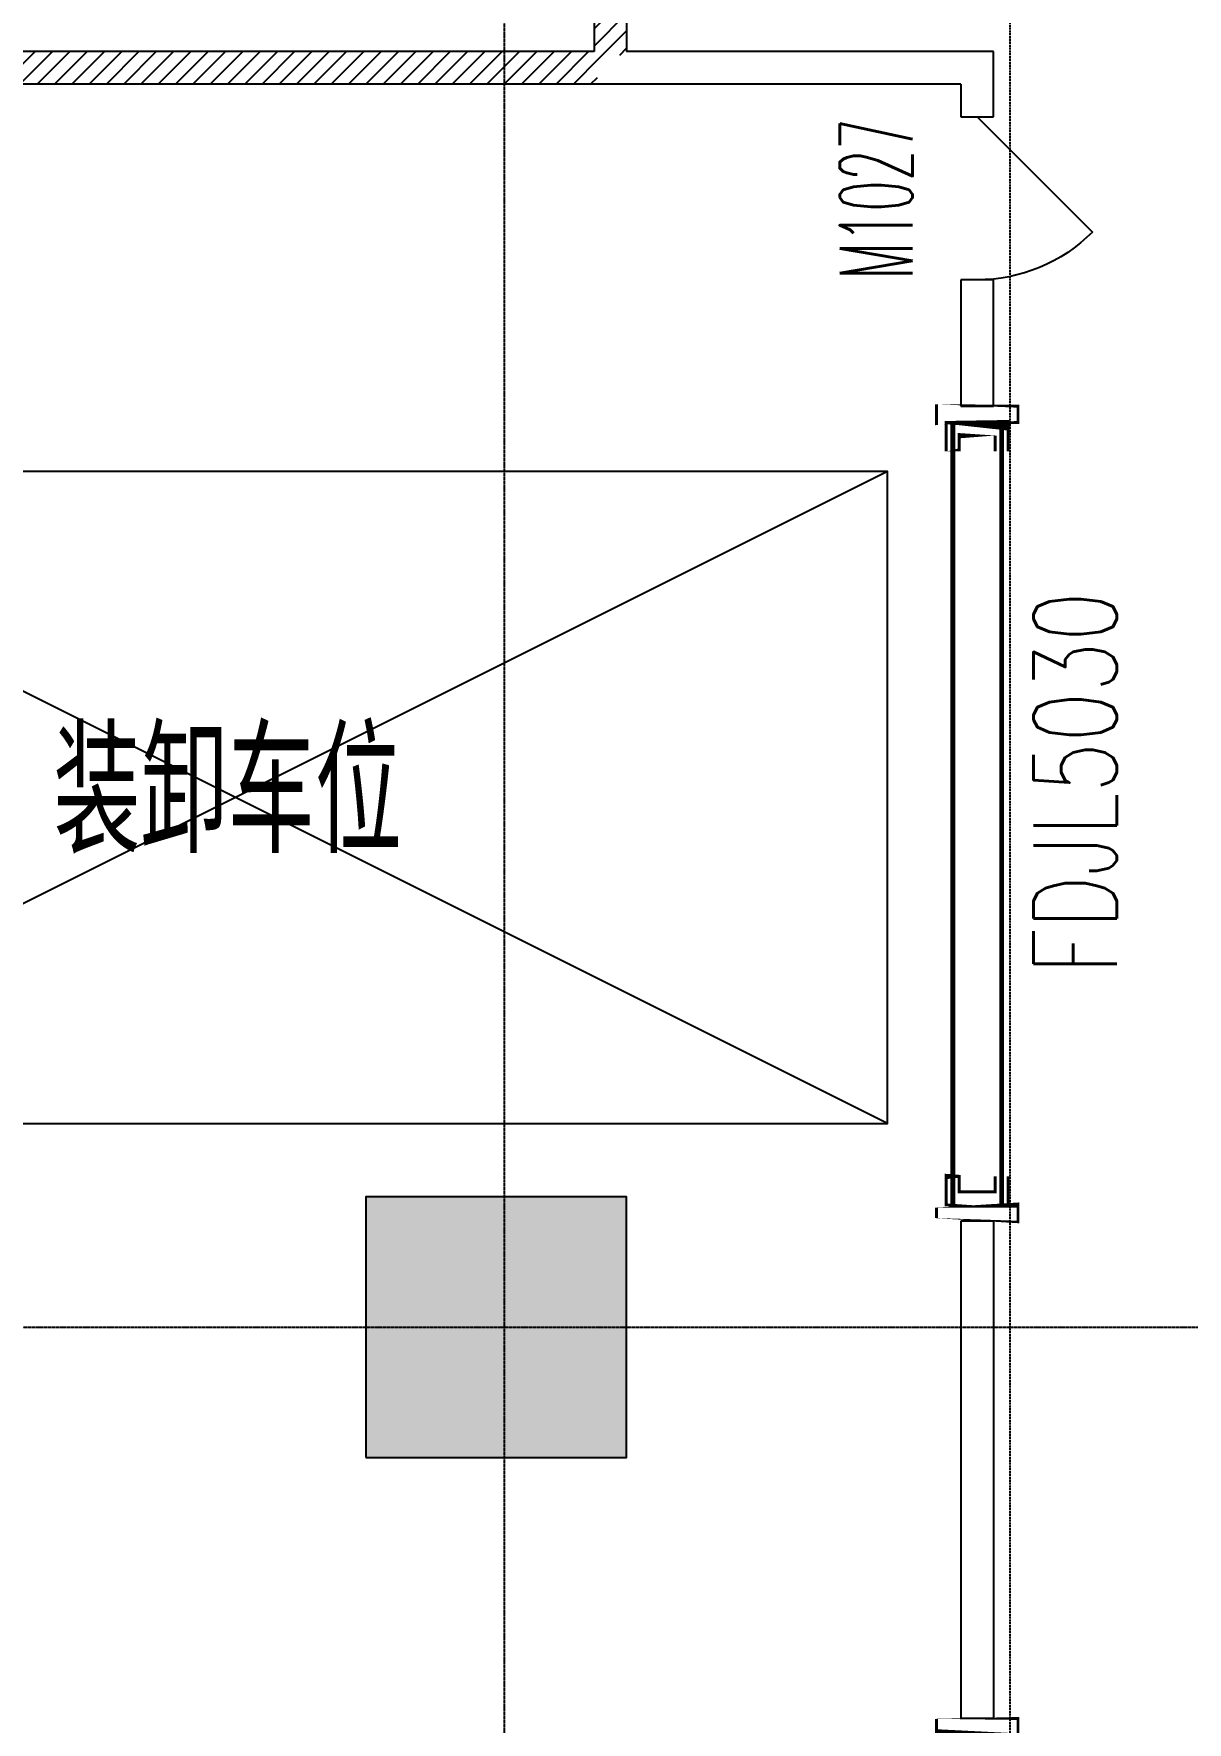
# Model space of a CAD drawing. Extents: x -12047294 to -5625356, y -1456591 to -622873.
# Drawn here: x -5735876 to -5728802, y -696597 to -686239 of the extents above; entities that cross this region are included whole.
import ezdxf

# ---------------------------------------------------------------- set-up
doc = ezdxf.new("R2010")
doc.units = 0
doc.header["$LTSCALE"] = 10
doc.header["$MEASUREMENT"] = 0
for name, pattern in [('DASH', [0.35, 0.25, -0.1]), ('DASHED', [0.75, 0.5, -0.25]), ('DOTE', [2.4200000000000004, 2, -0.2, 0.02, -0.2])]:
    doc.linetypes.add(name, pattern=pattern)
for name, color, linetype in [('A-15-PKNG-普通车位', 162, 'Continuous'), ('A-COLUMN', 10, 'Continuous'), ('A-DOORWIN', 151, 'Continuous'), ('A-FireH', 6, 'Continuous'), ('A-TEXTDOOR', 181, 'Continuous'), ('A-TextRoom', 7, 'Continuous'), ('A-TEXTROOM-报建', 210, 'Continuous'), ('A-WALL', 2, 'Continuous'), ('A-卷帘垂壁', 151, 'Continuous'), ('DOTE', 9, 'DOTE'), ('PUB_HATCH', 252, 'Continuous')]:
    doc.layers.add(name, color=color, linetype=linetype)
doc.styles.add('_TCH_WINDOW', font='tjromans.shx', dxfattribs={"width": 0.7, "height": 3.5, "bigfont": 'tjhztxt.shx'})
doc.styles.add('注解汉字', font='tjromans.shx', dxfattribs={"width": 0.75, "bigfont": 'tjhztxt.shx'})
pattern_1 = [(45, (-533914.1179796625, 53.85340500360886), (-53.03302980219449, 53.0330298021945), [])]

# ---------------------------------------------------------------- blocks, each defined once
blk = doc.blocks.new('dsadwq$56565')
at = {"layer": 'A-卷帘垂壁', "linetype": 'DASHED', "extrusion": (-3.91900882e-08, 0, 0.9999999999999992), "const_width": 17.99999999999993}
for points, elevation in [([(-5466612.409934537, -688623.4332693772), (-5466112.409934538, -688623.4332659045), (-5466112.409934538, -688523.4332659056), (-5466612.409934538, -688523.4332693771)], -2.15851474508e-05), ([(-5466552.409934538, -688623.4332676387), (-5466552.409934532, -688798.4332676409), (-5466472.409934538, -688798.4332676379), (-5466472.409934531, -688703.4332676365), (-5466252.409934541, -688703.4332676416), (-5466252.409934538, -688798.4332676388), (-5466172.40993454, -688798.4332676429), (-5466172.409934537, -688623.4332676406)], 1.9289054762e-06), ([(-5466552.409934555, -693423.4332681112), (-5466552.409934547, -693248.4332681143), (-5466472.409934555, -693248.4332681057), (-5466472.409934555, -693343.4332681107), (-5466252.409934553, -693343.4332681106), (-5466252.409934551, -693248.43326811), (-5466172.409934549, -693248.4332681077), (-5466172.409934551, -693423.4332681104)], 2.35140527707e-05), ([(-5466612.409934531, -696673.4332693771), (-5466112.409934533, -696673.4332659044), (-5466112.409934533, -696573.4332659057), (-5466612.409934533, -696573.433269377)], -2.15851474366e-05)]:
    blk.add_lwpolyline(points, close=True, dxfattribs=dict(at, elevation=elevation))
at = {"layer": 'A-卷帘垂壁', "linetype": 'DASHED', "extrusion": (-3.91900882e-08, 0, 0.9999999999999992), "const_width": 29.99999999999993}
for points, elevation in [([(-5466512.409934548, -693423.4332691517), (-5466512.409934334, -688623.4332676411)], -0.0001995081476878), ([(-5466212.409934557, -693423.4332670682), (-5466212.409934538, -688623.433267639)], -0.0001877511211746)]:
    blk.add_lwpolyline(points, dxfattribs=dict(at, elevation=elevation))
at = {"layer": 'A-卷帘垂壁', "linetype": 'DASHED', "extrusion": (-3.91900882e-08, 0, 0.9999999999999992), "const_width": 17.99999999999993}
blk.add_lwpolyline([(-5466612.409934557, -693523.4332698509), (-5466112.409934555, -693523.4332663767), (-5466112.40993455, -693423.4332663743), (-5466612.409934555, -693423.4332698416)], close=True, dxfattribs=at)
at = {"layer": 'A-TEXTDOOR', "style": '_TCH_WINDOW', "width": 0.7058823529411766}
blk.add_text('FDJL5030', height=509.9999999999998, rotation=90, dxfattribs=at).set_placement((-5465506.799833016, -692005.4054207229, -4.02088131328e-05))
blk = doc.blocks.new('装卸车位')
at = {"layer": 'A-15-PKNG-普通车位', "ltscale": 2}
for p, q in [((4000, -7999.999909831764), (0, 0)), ((0, -7999.999910932957), (4000, 1.101201633e-06))]:
    blk.add_line(p, q, dxfattribs=at)
blk.add_lwpolyline([(4000, 1.101201633e-06), (0, 0), (0, -7999.999910932957), (4000, -7999.999909831764)], close=True, dxfattribs=at)
blk = doc.blocks.new('$DorLib2D$00000114')
at = {"color": 0}
blk.add_line((0.4999999999999965, 3.6e-15), (-0.2071067811864751, 0.7071067811864858), dxfattribs=at)
blk.add_arc((0.5000000000013856, -1.1546e-12), 1.000000000001696, 135, 180, dxfattribs=at)
blk = doc.blocks.new('_FZH')
blk.add_lwpolyline([(-0.5, -0.5), (0.5, -0.5), (0.5, 0.5), (-0.5, 0.5)], close=True)
at = {"layer": 'PUB_HATCH'}
blk.add_solid([(-0.5, -0.5), (0.5, -0.5), (-0.5, 0.5), (0.5, 0.5)], dxfattribs=at)

msp = doc.modelspace()

# ---------------------------------------------------------------- hatches: boundary and pattern name
at = {"layer": 'A-FireH'}
h = msp.add_hatch(dxfattribs=at)
h.set_pattern_fill('普通砖', color=256, scale=30, style=0)
h.set_pattern_definition(pattern_1)
h.paths.add_polyline_path([(-5732239.659225379, -679504.657085259), (-5732439.65922538, -679573.4332669221), (-5732439.659221227, -686348.4317285648), (-5732372.992554506, -686415.0983951807), (-5732239.659221185, -686348.4317284246)])
h = msp.add_hatch(dxfattribs=at)
h.set_pattern_fill('普通砖', color=256, scale=30, style=0)
h.set_pattern_definition(pattern_1)
h.paths.add_polyline_path([(-5732372.992554506, -686415.0983951807), (-5732439.659221227, -686348.4317285648), (-5742839.659216925, -686348.4317285548), (-5742772.992550254, -686481.7650619091), (-5742639.659216912, -686548.4317285535), (-5732439.659221106, -686548.4317285527)])
at = {"layer": 'A-TEXTROOM-报建'}
h = msp.add_hatch(dxfattribs=at)
h.set_pattern_fill('ANSI31', color=156, scale=300)
h.set_pattern_definition([(45, (6459.619394076987, 6.519258000000002e-09), (-336.7596045400932, 336.7596045400933), [])])
edge = h.paths.add_edge_path(flags=16)
edge.add_arc((-5789890.132327908, -733372.8536264246), 19800.26091907911, 180.000016833296, 210.3318238795437)
edge.add_line((-5806980.038232072, -743372.1260324741), (-5798690.907261609, -743374.9611157838))
edge.add_arc((-5798679.070719592, -768353.958319008), 24979.00000765464, 71.82958844638591, 90.02715016320337, ccw=False)
edge.add_arc((-5798679.070721, -768353.9583170724), 24979.00000625385, 46.40636196379961, 71.82958844193843, ccw=False)
edge.add_arc((-5761511.422679141, -729209.4340286279), 29000.00000031417, 226.5507286022982, 235.7234438162405)
edge.add_line((-5777843.874263518, -753172.9693534138), (-5734626.487033113, -753172.359811897))
edge.add_line((-5734626.487033113, -753172.359811897), (-5734626.636527522, -742572.9868038807))
edge.add_line((-5734626.636527522, -742572.9868038807), (-5724090.313392124, -742573.2344917456))
edge.add_line((-5724090.313392124, -742573.2344917456), (-5724090.313392124, -706872.9591507564))
edge.add_line((-5724090.313392124, -706872.9591507564), (-5715090.371727741, -706872.9591508756))
edge.add_line((-5715090.371727741, -706872.9591508756), (-5715090.371727741, -697848.8849369201))
edge.add_arc((-5806750.55763579, -701974.8211650274), 91753.00011692576, 2.577337801971878, 4.963321135910387)
edge.add_arc((-5757072.824562837, -697881.7616733047), 41907.99999741253, 5.264520637321024, 17.98610178371848)
edge.add_arc((-5817479.256922604, -718426.1172133742), 105710.0000022338, 18.46725138437174, 21.43718532617446)
edge.add_arc((-5747881.983786687, -689052.1980597104), 30251.99999639568, 17.8262185800344, 40.55904766200953)
edge.add_arc((-5746701.096957909, -686704.3251357946), 27846.71451721909, 38.46829706095653, 72.8207540943742)
edge.add_arc((-5793741.701094583, -821555.8156701587), 170652.4493144849, 71.10420003610355, 72.75697790007004)
edge.add_line((-5743156.003848745, -658573.1610986205), (-5782091.305972605, -658573.1610986205))
edge.add_line((-5782091.305972605, -658573.1610986205), (-5782091.305972605, -664172.8504494192))
edge.add_line((-5782091.305972605, -664172.8504494192), (-5804290.405290081, -664172.8502521688))
edge.add_line((-5804290.405290081, -664172.8502521688), (-5804290.407255813, -680572.7724047886))
edge.add_line((-5804290.407255813, -680572.7724047886), (-5809690.40989393, -680572.771757445))
edge.add_line((-5809690.40989393, -680572.771757445), (-5809690.393246985, -733372.8594436708))
h.paths.add_polyline_path([(-5821993.283692228, -644043.684593948), (-5678940.272968142, -644043.684593948), (-5678940.272968142, -767193.6845939481), (-5821993.283692228, -767193.6845939481)])

# ---------------------------------------------------------------- linework, layer by layer
at = {"layer": 'A-WALL'}
for p, q in [((-5732239.659225379, -679504.657085259), (-5732239.659221185, -686348.4317284246)), ((-5732439.65922538, -679573.4332669221), (-5732439.659221227, -686348.4317285648)), ((-5732439.659221227, -686348.4317285648), (-5742839.659216925, -686348.4317285548)), ((-5729989.659210365, -686348.4317284217), (-5732239.659221185, -686348.4317284246)), ((-5729989.659232767, -686748.4317401707), (-5729989.659210365, -686348.4317284217)), ((-5732439.659221106, -686548.4317285527), (-5742639.659216912, -686548.4317285535)), ((-5730189.659221398, -686548.4317286782), (-5732439.659221106, -686548.4317285527)), ((-5730189.659221398, -686548.4317286782), (-5730189.659232592, -686748.4317289661)), ((-5730189.659232592, -686748.4317289661), (-5729989.659232767, -686748.4317401707)), ((-5729989.659288779, -687748.4317395603), (-5730189.659288692, -687748.4317283554)), ((-5730189.659288692, -687748.4317283554), (-5730189.659332195, -688523.4332683316)), ((-5729989.659332195, -688523.4332795362), (-5729989.659288779, -687748.4317395603)), ((-5730189.659332195, -688523.4332683316), (-5729989.659332195, -688523.4332795362)), ((-5730189.659219918, -693523.4332688046), (-5730189.659220322, -696573.4332683315)), ((-5729989.659219918, -693523.4332688046), (-5730189.659219918, -693523.4332688046)), ((-5729989.659219918, -693523.4332688046), (-5729989.659220324, -696573.4332683315)), ((-5729989.659220324, -696573.4332683315), (-5730189.659220322, -696573.4332683315))]:
    msp.add_line(p, q, dxfattribs=at)
at = {"layer": 'DOTE', "linetype": 'DOTE'}
for p, q in [((-5732989.659221238, -756448.5585566969), (-5732989.65922123, -655372.8060850966)), ((-5812892.339411303, -694173.4332681322), (-5711892.740710863, -694173.433268125))]:
    msp.add_line(p, q, dxfattribs=at)
at = {"layer": 'DOTE', "color": 250, "linetype": 'DASH', "ltscale": 5}
msp.add_lwpolyline([(-5779889.659221387, -673373.4332681327), (-5729889.659221381, -673373.4332681345), (-5729889.659221368, -723273.4332681322), (-5779889.659221373, -723273.4332681336)], close=True, dxfattribs=at)

# ---------------------------------------------------------------- block references
msp.add_blockref('dsadwq$56565', (-263727.249292789, 3.608875e-09))
at = {"layer": 'A-15-PKNG-普通车位', "rotation": 90}
msp.add_blockref('装卸车位', (-5738639.659226682, -692923.4332681268), dxfattribs=at)
at = {"layer": 'A-COLUMN', "xscale": 1600, "yscale": 1600, "zscale": 1600}
msp.add_blockref('_FZH', (-5733039.659221233, -694173.4332681268), dxfattribs=at)
at = {"layer": 'A-DOORWIN'}
ref = msp.add_blockref('$DorLib2D$00000114', (-5730089.659260767, -687248.4317344967), dxfattribs=dict(at, xscale=-1000, yscale=1000, zscale=-1000, rotation=269.9999967901107))
ref.add_attrib('A', 'M1027', (-5730486.376887092, -687744.6781884052), dxfattribs={"layer": 'A-TEXTDOOR', "height": 446.25, "rotation": 89.9999967901108, "style": '_TCH_WINDOW', "width": 0.4941176470588236})

# ---------------------------------------------------------------- texts
at = {"layer": 'A-TextRoom', "style": '注解汉字', "width": 0.75}
msp.add_text('装卸车位', height=750, dxfattribs=at).set_placement((-5735754.997036654, -691265.4258214162))

doc.saveas('drawing.dxf')
